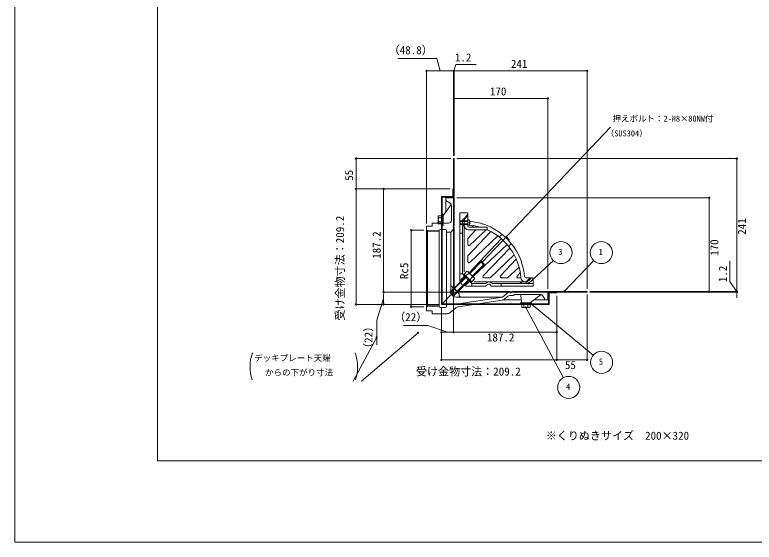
# Model space of a CAD drawing. Units: millimetres, scale not verified. Extents: x -1380 to 1380, y -955 to 955.
# Drawn here: x -1380 to -40, y -955 to 0 of the extents above; entities that cross this region are included whole.
import ezdxf
from ezdxf.enums import TextEntityAlignment as Align

# ---------------------------------------------------------------- set-up
doc = ezdxf.new("R2010")
doc.units = ezdxf.units.MM
doc.header["$LTSCALE"] = 3
doc.linetypes.add('USER1', pattern=[2, 1.25, -0.25, 0.25, -0.25])
doc.linetypes.add('USER2', pattern=[0.375, 0.25, -0.125])
for name, color, linetype, lineweight in [('0-0_0', 7, 'Continuous', 15), ('0-2_L-2', 7, 'Continuous', 18), ('0-3_L-1', 7, 'Continuous', 18), ('0-4_L-5', 2, 'USER1', 18), ('0-5_L-3', 7, 'Continuous', 18), ('0-7_WAKU', 7, 'Continuous', 18), ('0-8_MOJI', 7, 'Continuous', 18), ('0-9_SUNPO', 7, 'Continuous', 18)]:
    doc.layers.add(name, color=color, linetype=linetype, lineweight=lineweight)
doc.styles.add('ＭＳ ゴシック', font='')
doc.styles.get('ＭＳ ゴシック').set_extended_font_data('MS Gothic')

msp = doc.modelspace()

# ---------------------------------------------------------------- linework, layer by layer
at = {"layer": '0-0_0'}
for p, q in [((-631.298, -101.56), (-628.798, -101.56)), ((-587.498, -101.56), (-589.998, -101.56)), ((-587.498, -101.56), (-589.998, -101.56)), ((-581.298, -101.56), (-578.798, -101.56)), ((-581.298, -101.56), (-578.798, -101.56)), ((-345.298, -101.56), (-347.798, -101.56)), ((-581.298, -151.56), (-578.798, -151.56)), ((-416.298, -151.56), (-418.798, -151.56)), ((-761.672, -262.903), (-761.672, -265.403)), ((-71.558, -262.903), (-71.558, -265.403)), ((-761.672, -312.903), (-761.672, -310.403)), ((-761.672, -317.903), (-761.672, -320.403)), ((-711.672, -317.903), (-711.672, -320.403)), ((-121.558, -333.903), (-121.558, -336.403)), ((-661.672, -392.688), (-661.672, -395.188)), ((-711.672, -500.103), (-711.672, -497.603)), ((-711.672, -505.103), (-711.672, -507.603)), ((-121.558, -498.903), (-121.558, -496.403)), ((-71.558, -498.903), (-71.558, -496.403)), ((-71.558, -498.903), (-71.558, -496.403)), ((-71.558, -505.103), (-71.558, -507.603)), ((-761.672, -522.146), (-761.672, -519.646)), ((-711.672, -522.146), (-711.672, -519.646)), ((-661.672, -526.118), (-661.672, -523.618)), ((-604.498, -574.991), (-601.998, -574.991)), ((-587.498, -574.991), (-589.998, -574.991)), ((-582.498, -574.991), (-579.998, -574.991)), ((-400.298, -574.991), (-402.798, -574.991)), ((-604.498, -624.991), (-601.998, -624.991)), ((-400.298, -624.991), (-402.798, -624.991)), ((-395.298, -624.991), (-392.798, -624.991)), ((-345.298, -624.991), (-347.798, -624.991))]:
    msp.add_line(p, q, dxfattribs=at)
at = {"layer": '0-0_0', "lineweight": 18}
msp.add_lwpolyline([(-1121.329, -807.603), (1121.171, -807.603), (1121.171, 687.397), (-1121.329, 687.397)], close=True, dxfattribs=at)
at = {"layer": '0-0_0'}
for centre, radius, start, end in [((-633.798, -101.56), 1.25, 0, 180), ((-633.798, -101.56), 1.25, 180, 0), ((-584.998, -101.56), 1.25, 0, 180), ((-584.998, -101.56), 1.25, 0, 180), ((-584.998, -101.56), 1.25, 180, 0), ((-584.998, -101.56), 1.25, 180, 0), ((-583.798, -101.56), 1.25, 0, 180), ((-583.798, -101.56), 1.25, 0, 180), ((-583.798, -101.56), 1.25, 180, 0), ((-583.798, -101.56), 1.25, 180, 0), ((-342.798, -101.56), 1.25, 0, 180), ((-342.798, -101.56), 1.25, 180, 0), ((-583.798, -151.56), 1.25, 0, 180), ((-583.798, -151.56), 1.25, 180, 0), ((-413.798, -151.56), 1.25, 0, 180), ((-413.798, -151.56), 1.25, 180, 0), ((-761.672, -260.403), 1.25, 90, 270), ((-761.672, -260.403), 1.25, 270, 90), ((-71.558, -260.403), 1.25, 90, 270), ((-71.558, -260.403), 1.25, 270, 90), ((-761.672, -315.403), 1.25, 90, 270), ((-761.672, -315.403), 1.25, 90, 270), ((-761.672, -315.403), 1.25, 270, 90), ((-761.672, -315.403), 1.25, 270, 90), ((-711.672, -315.403), 1.25, 90, 270), ((-711.672, -315.403), 1.25, 270, 90), ((-121.558, -331.403), 1.25, 90, 270), ((-121.558, -331.403), 1.25, 270, 90), ((-661.672, -390.188), 1.25, 90, 270), ((-661.672, -390.188), 1.25, 270, 90), ((-532.969, -448.237), 0.938, 46.48443, 226.48443), ((-532.969, -448.237), 0.938, 226.48443, 46.48443), ((-448.798, -486.403), 0.938, 42.4325, 222.4325), ((-448.798, -486.403), 0.938, 222.4325, 42.4325), ((-711.672, -502.603), 1.25, 90, 270), ((-711.672, -502.603), 1.25, 90, 270), ((-711.672, -502.603), 1.25, 270, 90), ((-711.672, -502.603), 1.25, 270, 90), ((-384.49, -501.403), 0.938, 46.20211, 226.20211), ((-384.49, -501.403), 0.938, 226.20211, 46.20211), ((-121.558, -501.403), 1.25, 90, 270), ((-121.558, -501.403), 1.25, 270, 90), ((-71.558, -501.403), 1.25, 90, 270), ((-71.558, -501.403), 1.25, 90, 270), ((-71.558, -502.603), 1.25, 90, 270), ((-71.558, -501.403), 1.25, 270, 90), ((-71.558, -501.403), 1.25, 270, 90), ((-71.558, -502.603), 1.25, 270, 90), ((-443.992, -523.403), 0.938, 320.21993, 140.21993), ((-761.672, -524.646), 1.25, 90, 270), ((-761.672, -524.646), 1.25, 270, 90), ((-711.672, -524.646), 1.25, 90, 270), ((-711.672, -524.646), 1.25, 270, 90), ((-661.672, -528.618), 1.25, 90, 270), ((-661.672, -528.618), 1.25, 270, 90), ((-453.798, -530.103), 0.938, 118.08874, 298.08874), ((-453.798, -530.103), 0.938, 298.08874, 118.08874), ((-443.992, -523.403), 0.938, 140.21993, 320.21993), ((-649.326, -575.859), 0.938, 40.55013, 220.55013), ((-649.326, -575.859), 0.938, 220.55013, 40.55013), ((-606.998, -574.991), 1.25, 0, 180), ((-606.998, -574.991), 1.25, 180, 0), ((-584.998, -574.991), 1.25, 0, 180), ((-584.998, -574.991), 1.25, 0, 180), ((-584.998, -574.991), 1.25, 180, 0), ((-584.998, -574.991), 1.25, 180, 0), ((-397.798, -574.991), 1.25, 0, 180), ((-397.798, -574.991), 1.25, 180, 0), ((-724.172, -584.102), 0.938, 61.80564, 241.80564), ((-724.172, -584.102), 0.938, 241.80564, 61.80564), ((-606.998, -624.991), 1.25, 0, 180), ((-606.998, -624.991), 1.25, 180, 0), ((-397.798, -624.991), 1.25, 0, 180), ((-397.798, -624.991), 1.25, 0, 180), ((-397.798, -624.991), 1.25, 180, 0), ((-397.798, -624.991), 1.25, 180, 0), ((-342.798, -624.991), 1.25, 0, 180), ((-342.798, -624.991), 1.25, 180, 0)]:
    msp.add_arc(centre, radius, start, end, dxfattribs=at)
at = {"layer": '0-2_L-2'}
for p, q in [((-583.798, -331.403), (-583.798, -381.403)), ((-603.398, -362.87), (-589.033, -343.717)), ((-598.798, -336.403), (-591.225, -340.947)), ((-598.798, -336.403), (-598.798, -356.736)), ((-588.798, -345.234), (-588.798, -372.403)), ((-606.998, -366.403), (-605.798, -366.403)), ((-606.998, -371.403), (-605.798, -371.403)), ((-603.798, -377.403), (-603.798, -364.07)), ((-606.998, -376.403), (-605.798, -376.403)), ((-583.798, -386.903), (-589.798, -393.903)), ((-583.798, -381.403), (-585.522, -383.213)), ((-584.798, -384.903), (-583.798, -384.903)), ((-583.798, -384.903), (-583.798, -386.903)), ((-583.798, -386.903), (-583.798, -491.403)), ((-610.798, -390.907), (-633.798, -390.188)), ((-632.298, -391.736), (-632.298, -527.07)), ((-610.798, -390.903), (-610.798, -527.903)), ((-599.798, -388.903), (-608.798, -388.903)), ((-597.798, -527.903), (-597.798, -390.903)), ((-589.798, -393.903), (-597.798, -393.903)), ((-589.798, -393.903), (-589.798, -501.403)), ((-588.798, -491.403), (-589.798, -491.403)), ((-588.798, -491.403), (-574.798, -505.403)), ((-584.398, -502.003), (-606.998, -524.646)), ((-574.798, -505.403), (-574.798, -507.403)), ((-484.298, -501.403), (-573.798, -501.403)), ((-484.298, -501.403), (-496.298, -511.403)), ((-478.798, -501.403), (-480.608, -503.127)), ((-413.798, -501.403), (-478.798, -501.403)), ((-427.629, -506.403), (-473.798, -506.403)), ((-461.922, -519.536), (-462.673, -508.27)), ((-445.264, -521.003), (-426.112, -506.639)), ((-418.798, -516.403), (-423.341, -508.831)), ((-583.798, -524.903), (-496.298, -511.403)), ((-496.298, -511.403), (-579.798, -511.403)), ((-576.114, -528.777), (-496.907, -516.556)), ((-462.131, -516.403), (-496.298, -516.403)), ((-487.669, -510.721), (-492.03, -514.355)), ((-459.927, -521.403), (-446.464, -521.403)), ((-418.798, -516.403), (-439.131, -516.403)), ((-610.798, -527.899), (-633.798, -528.618)), ((-608.798, -529.903), (-599.798, -529.903)), ((-597.798, -524.903), (-583.798, -524.903)), ((-580.903, -530.905), (-591.04, -539.158)), ((-540.285, -523.403), (-540.285, -524.603)), ((-623.798, -541.403), (-597.354, -541.403))]:
    msp.add_line(p, q, dxfattribs=at)
msp.add_lwpolyline([(-605.798, -523.403), (-605.798, -330.403), (-584.998, -330.403), (-584.998, -315.403), (-586.198, -315.403), (-586.198, -329.203), (-606.998, -329.203), (-606.998, -524.646), (-411.598, -524.646), (-411.598, -503.803), (-397.798, -503.803), (-397.798, -502.603), (-412.798, -502.603), (-412.798, -523.403)], close=True, dxfattribs=at)
for points in [[(-583.798, -331.403), (-598.798, -331.403), (-598.798, -336.403)], [(-593.798, -377.403), (-623.798, -377.403), (-623.798, -382.903), (-633.798, -382.903), (-633.798, -535.903)], [(-610.798, -392.408), (-632.298, -391.736), (-633.798, -390.188)], [(-482.298, -502.403), (-482.298, -501.403), (-484.298, -501.403)], [(-473.798, -506.403), (-476.798, -508.403), (-481.267, -508.403)], [(-413.798, -501.403), (-413.798, -516.403), (-418.798, -516.403)], [(-633.798, -528.618), (-632.298, -527.07), (-610.798, -526.399)], [(-623.798, -541.403), (-623.798, -535.903), (-633.798, -535.903)]]:
    msp.add_lwpolyline(points, dxfattribs=at)
for centre, radius, start, end in [((-593.798, -345.234), 5, 0, 59.03624), ((-601.798, -364.07), 2, 143.1301, 180), ((-593.798, -372.403), 5, 270, 0), ((-584.798, -383.903), 1, 136.39718, 270), ((-608.798, -390.903), 2, 90, 180), ((-599.798, -390.903), 2, 0, 90), ((-573.798, -491.403), 10, 180, 270), ((-579.798, -501.403), 10, 180, 270), ((-570.798, -507.403), 4, 180, 270), ((-481.267, -518.403), 10, 90, 129.80557), ((-481.298, -502.403), 1, 180, 313.60282), ((-464.669, -508.403), 2, 3.81407, 90), ((-427.629, -511.403), 5, 30.96376, 90), ((-498.432, -506.673), 10, 278.77076, 309.80557), ((-459.927, -519.403), 2, 183.81407, 270), ((-446.464, -519.403), 2, 270, 306.8699), ((-608.798, -527.903), 2, 180, 270), ((-599.798, -527.903), 2, 270, 0), ((-574.59, -538.66), 10, 98.77076, 129.1508), ((-597.354, -531.403), 10, 270, 309.1508)]:
    msp.add_arc(centre, radius, start, end, dxfattribs=at)
at = {"layer": '0-3_L-1'}
for p, q in [((-573.798, -358.403), (-573.798, -479.403)), ((-573.798, -358.403), (-560.798, -358.403)), ((-558.798, -360.403), (-558.798, -363.403)), ((-605.798, -366.403), (-606.998, -366.403)), ((-565.798, -370.652), (-558.798, -363.403)), ((-565.798, -465.646), (-565.798, -370.652)), ((-565.798, -372.903), (-558.798, -372.903)), ((-558.798, -363.403), (-558.798, -382.403)), ((-605.798, -376.403), (-606.998, -376.403)), ((-568.798, -383.735), (-568.798, -469.433)), ((-565.798, -379.903), (-558.798, -379.903)), ((-556.798, -384.403), (-523.691, -384.403)), ((-548.961, -381.789), (-552.036, -384.403)), ((-540.205, -384.403), (-539.64, -383.78)), ((-523.691, -384.403), (-523.691, -389.403)), ((-573.798, -395.403), (-568.798, -395.403)), ((-558.798, -404.9), (-544.741, -389.403)), ((-517.281, -392.545), (-558.798, -436.294)), ((-557.798, -389.403), (-523.691, -389.403)), ((-525.558, -389.403), (-555.431, -417.379)), ((-504.845, -400.375), (-555.414, -448.804)), ((-496.574, -397.916), (-502.343, -402.271)), ((-558.798, -404.9), (-558.798, -415.92)), ((-556.821, -467.267), (-498.322, -405.583)), ((-480.31, -414.179), (-484.665, -419.948)), ((-549.661, -474.427), (-487.977, -415.927)), ((-482.769, -422.45), (-531.199, -473.02)), ((-558.798, -436.294), (-558.798, -447.36)), ((-474.94, -434.886), (-518.689, -476.403)), ((-471.239, -442.566), (-499.774, -473.036)), ((-487.294, -476.403), (-466.175, -457.245)), ((-464.183, -466.566), (-469.744, -473.108)), ((-565.262, -472.968), (-573.389, -482.509)), ((-529.755, -476.403), (-518.689, -476.403)), ((-487.294, -476.403), (-498.314, -476.403)), ((-463.024, -476.403), (-468.22, -476.403)), ((-444.039, -476.835), (-454.666, -486.403)), ((-442.798, -476.403), (-445.798, -476.403)), ((-440.798, -491.403), (-440.798, -478.403)), ((-555.363, -482.868), (-564.904, -490.994)), ((-561.798, -491.403), (-526.798, -491.403)), ((-551.827, -486.403), (-526.693, -486.403)), ((-548.04, -483.403), (-455.086, -483.403)), ((-526.798, -491.403), (-522.839, -488.56)), ((-526.693, -486.403), (-525.173, -485.311)), ((-516.41, -491.403), (-440.798, -491.403)), ((-514.777, -486.403), (-440.798, -486.403)), ((-498.798, -491.403), (-498.798, -486.403)), ((-458.798, -523.403), (-458.798, -524.646)), ((-448.798, -523.403), (-448.798, -524.646))]:
    msp.add_line(p, q, dxfattribs=at)
at = {"layer": '0-3_L-1', "linetype": 'USER2'}
for p in [(-565.798, -368.939), (-568.798, -383.735)]:
    msp.add_line(p, (-568.798, -372.271), dxfattribs=at)
at = {"layer": '0-3_L-1'}
for points in [[(-584.998, -330.403), (-583.798, -330.403), (-583.798, -260.403), (-584.998, -260.403)], [(-412.798, -502.603), (-342.798, -502.603), (-342.798, -501.403), (-412.798, -501.403)]]:
    msp.add_lwpolyline(points, close=True, dxfattribs=at)
for points in [[(-559.23, -361.644), (-565.798, -368.939), (-565.798, -380.403), (-568.798, -383.735)], [(-491.263, -402.504), (-489.834, -401.783), (-484.178, -407.44), (-484.899, -408.868)], [(-573.798, -469.433), (-568.798, -469.433), (-551.827, -486.403), (-551.827, -491.403)], [(-455.086, -483.403), (-453.046, -483.403), (-445.798, -476.403), (-453.241, -476.403)], [(-451.334, -483.403), (-461.334, -483.403), (-464.666, -486.403)]]:
    msp.add_lwpolyline(points, dxfattribs=at)
for centre, radius, start, end in [((-560.798, -360.403), 2, 321.63595, 90), ((-565.798, -483.403), 110, 89.98349, 90), ((-555.798, -370.846), 3, 180, 183.01338), ((-565.798, -483.403), 110, 5.07706, 84.46272), ((-557.798, -381.403), 8, 180, 270), ((-556.798, -382.403), 2, 180, 270), ((-565.798, -483.403), 103, 73.97992, 84.96006), ((-565.798, -483.403), 103, 4.13301, 65.87016), ((-556.798, -415.92), 2, 180, 313.12216), ((-556.798, -447.36), 2, 180, 313.76176), ((-561.798, -479.403), 12, 180, 270), ((-529.755, -474.403), 2, 136.23824, 270), ((-498.314, -474.403), 2, 136.87784, 270), ((-468.22, -474.403), 2, 139.63437, 270), ((-455.086, -475.403), 8, 184.13301, 270), ((-453.241, -473.403), 3, 185.07706, 270), ((-442.798, -478.403), 2, 0, 128.36405), ((-520.798, -491.403), 7.5, 44.90087, 125.68533), ((-520.798, -491.403), 3.5, 12.83959, 125.68533), ((-516.41, -490.403), 1, 192.83959, 270), ((-514.777, -485.403), 1, 224.90087, 270)]:
    msp.add_arc(centre, radius, start, end, dxfattribs=at)
at = {"layer": '0-4_L-5'}
for p in [(-584.998, -330.403), (-412.798, -502.603)]:
    msp.add_line(p, (-584.998, -502.603), dxfattribs=at)
at = {"layer": '0-5_L-3'}
for p, q in [((-611.92, -367.65), (-612.498, -364.903)), ((-612.498, -377.903), (-611.92, -375.156)), ((-611.92, -367.65), (-606.998, -367.65)), ((-611.92, -375.156), (-606.998, -375.156)), ((-606.998, -367.403), (-603.798, -367.403)), ((-573.798, -374.228), (-558.798, -374.228)), ((-572.798, -373.228), (-572.798, -379.578)), ((-558.798, -371.003), (-558.798, -381.803)), ((-603.798, -375.403), (-606.998, -375.403)), ((-573.798, -378.578), (-558.798, -378.578)), ((-534.107, -447.099), (-555.548, -468.54)), ((-529.493, -451.713), (-550.934, -473.154)), ((-536.228, -447.099), (-529.493, -453.834)), ((-560.718, -464.443), (-565.838, -469.563)), ((-562.368, -473.033), (-557.248, -467.913)), ((-559.252, -464.836), (-560.718, -464.443)), ((-559.252, -464.836), (-547.231, -476.857)), ((-559.252, -464.836), (-557.248, -467.913)), ((-563.68, -474.55), (-584.665, -495.535)), ((-583.605, -496.596), (-562.619, -475.611)), ((-578.991, -501.21), (-558.005, -480.225)), ((-577.93, -502.271), (-556.945, -481.285)), ((-551.958, -483.444), (-565.838, -469.563)), ((-550.308, -474.854), (-555.428, -479.974)), ((-546.838, -478.324), (-551.958, -483.444)), ((-550.308, -474.854), (-547.231, -476.857)), ((-547.231, -476.857), (-546.838, -478.324)), ((-457.798, -524.646), (-457.798, -521.403)), ((-449.798, -521.403), (-449.798, -524.646)), ((-457.55, -529.569), (-460.298, -530.146)), ((-457.55, -529.569), (-457.55, -524.646)), ((-450.045, -529.569), (-450.045, -524.646)), ((-447.298, -530.146), (-450.045, -529.569))]:
    msp.add_line(p, q, dxfattribs=at)
at = {"layer": '0-5_L-3', "color": 6}
for p, q in [((-603.798, -368.103), (-606.998, -368.103)), ((-603.798, -374.703), (-606.998, -374.703)), ((-457.098, -521.403), (-457.098, -524.646)), ((-450.498, -521.403), (-450.498, -524.646))]:
    msp.add_line(p, q, dxfattribs=at)
at = {"layer": '0-5_L-3', "linetype": 'USER2'}
for p, q in [((-584.665, -495.535), (-590.676, -501.546)), ((-590.676, -503.667), (-583.605, -496.596)), ((-590.676, -501.546), (-590.676, -503.667)), ((-590.676, -501.546), (-583.94, -508.281)), ((-590.676, -503.667), (-586.062, -508.281)), ((-586.062, -508.281), (-578.991, -501.21)), ((-586.062, -508.281), (-583.94, -508.281)), ((-583.94, -508.281), (-577.93, -502.271))]:
    msp.add_line(p, q, dxfattribs=at)
at = {"layer": '0-5_L-3'}
for points in [[(-605.798, -381.403), (-605.798, -361.403), (-603.798, -361.403), (-603.798, -381.403)], [(-606.998, -378.903), (-611.92, -378.903), (-612.498, -377.903), (-612.498, -364.903), (-611.92, -363.903), (-606.998, -363.903)], [(-567.737, -470.493), (-566.323, -469.079), (-551.474, -483.928), (-552.888, -485.342)], [(-443.798, -523.403), (-463.798, -523.403), (-463.798, -521.403), (-443.798, -521.403)], [(-446.298, -524.646), (-446.298, -529.569), (-447.298, -530.146), (-460.298, -530.146), (-461.298, -529.569), (-461.298, -524.646)]]:
    msp.add_lwpolyline(points, close=True, dxfattribs=at)
for points in [[(-558.798, -373.228), (-572.798, -373.228), (-573.798, -374.228), (-573.798, -378.578), (-572.798, -379.578), (-558.798, -379.578)], [(-554.644, -377.123), (-556.898, -377.123), (-556.898, -375.683), (-554.644, -375.683)], [(-556.609, -467.479), (-536.228, -447.099), (-534.107, -447.099), (-529.493, -451.713), (-529.493, -453.834), (-549.874, -474.214)]]:
    msp.add_lwpolyline(points, dxfattribs=at)
for centre, radius, start, end in [((-600.012, -371.403), 12.485, 162.50768, 197.49232), ((-560.169, -376.403), 5.571, 7.42514, 75.74997), ((-560.169, -376.403), 5.571, 284.25003, 352.57486), ((-564.725, -482.331), 16.241, 27.41205, 62.58795), ((-453.798, -517.661), 12.485, 252.50768, 287.49232)]:
    msp.add_arc(centre, radius, start, end, dxfattribs=at)
at = {"layer": '0-7_WAKU'}
msp.add_lwpolyline([(-1380.079, -955.103), (1379.921, -955.103), (1379.921, 954.897), (-1380.079, 954.897)], close=True, dxfattribs=at)
at = {"layer": '0-9_SUNPO'}
for p, q in [((-633.798, -377.903), (-633.798, -101.56)), ((-628.798, -101.56), (-589.998, -101.56)), ((-589.998, -101.56), (-594.998, -101.56)), ((-584.998, -255.403), (-584.998, -101.56)), ((-584.998, -101.56), (-583.798, -101.56)), ((-584.998, -101.56), (-583.798, -101.56)), ((-584.998, -252.403), (-584.998, -101.56)), ((-583.798, -255.403), (-583.798, -101.56)), ((-583.798, -255.403), (-583.798, -101.56)), ((-347.798, -101.56), (-578.798, -101.56)), ((-578.798, -101.56), (-573.798, -101.56)), ((-342.798, -496.403), (-342.798, -101.56)), ((-583.798, -255.403), (-583.798, -151.56)), ((-418.798, -151.56), (-578.798, -151.56)), ((-413.798, -496.403), (-413.798, -151.56)), ((-532.969, -448.237), (-300.622, -203.527)), ((-589.998, -260.403), (-761.672, -260.403)), ((-761.672, -310.403), (-761.672, -265.403)), ((-578.798, -260.403), (-71.558, -260.403)), ((-71.558, -265.403), (-71.558, -496.403)), ((-591.198, -315.403), (-761.672, -315.403)), ((-591.198, -315.403), (-761.672, -315.403)), ((-761.672, -519.646), (-761.672, -320.403)), ((-591.198, -315.403), (-711.672, -315.403)), ((-711.672, -497.603), (-711.672, -320.403)), ((-584.998, -314.203), (-584.998, -574.991)), ((-584.998, -314.203), (-584.998, -574.991)), ((-578.798, -331.403), (-121.558, -331.403)), ((-121.558, -336.403), (-121.558, -496.403)), ((-638.798, -390.188), (-661.672, -390.188)), ((-661.672, -395.188), (-661.672, -523.618)), ((-448.798, -486.403), (-403.809, -445.276)), ((-384.49, -501.403), (-330.661, -445.266)), ((-71.558, -496.403), (-71.558, -491.403)), ((-396.598, -502.603), (-711.672, -502.603)), ((-396.598, -502.603), (-711.672, -502.603)), ((-711.672, -507.603), (-711.672, -519.646)), ((-397.798, -508.803), (-397.798, -624.991)), ((-397.798, -508.803), (-397.798, -624.991)), ((-397.798, -508.803), (-397.798, -574.991)), ((-342.798, -506.403), (-342.798, -624.991)), ((-337.798, -501.403), (-121.558, -501.403)), ((-337.798, -501.403), (-71.558, -501.403)), ((-337.798, -501.403), (-71.558, -501.403)), ((-337.798, -502.603), (-71.558, -502.603)), ((-71.558, -501.403), (-71.558, -502.603)), ((-71.558, -501.403), (-71.558, -502.603)), ((-71.558, -507.603), (-71.558, -512.603)), ((-611.998, -524.646), (-761.672, -524.646)), ((-611.998, -524.646), (-711.672, -524.646)), ((-638.798, -528.618), (-661.672, -528.618)), ((-606.998, -529.646), (-606.998, -624.991)), ((-606.998, -529.646), (-606.998, -574.991)), ((-453.798, -530.103), (-385.914, -657.298)), ((-443.992, -523.403), (-332.052, -616.602)), ((-649.326, -575.859), (-751.714, -663.461)), ((-589.998, -574.991), (-601.998, -574.991)), ((-579.998, -574.991), (-402.798, -574.991)), ((-724.172, -584.102), (-766.714, -663.461)), ((-402.798, -624.991), (-601.998, -624.991)), ((-347.798, -624.991), (-392.798, -624.991))]:
    msp.add_line(p, q, dxfattribs=at)
for points in [[(-609.398, -101.56), (-615.278, -79.06), (-685.805, -79.06)], [(-584.398, -101.56), (-580.948, -90.06), (-543.922, -90.06)], [(-71.558, -502.003), (-84.058, -482.778), (-84.058, -445.753)], [(-711.672, -513.625), (-724.172, -552.986), (-724.172, -597.524)], [(-595.998, -574.991), (-631.275, -562.491), (-675.813, -562.491)]]:
    msp.add_lwpolyline(points, dxfattribs=at)
for centre in [(-390.196, -430.624), (-317.048, -430.614), (-316.682, -629.399), (-376.173, -674.766)]:
    msp.add_circle(centre, 20, dxfattribs=at)
for centre, start, end in [((-881.265, -637.42), 159.84283, 198.83066), ((-831.289, -637.42), 341.16934, 20.15717)]:
    msp.add_arc(centre, 72.528, start, end, dxfattribs=at)

# ---------------------------------------------------------------- texts
at = {"layer": '0-8_MOJI', "style": 'ＭＳ ゴシック'}
for s, height, p in [('押えボルト：2-M8×80NW付', 11, (-296.764, -196.928)), ('（SUS304）', 11, (-308.87, -223.679)), ('デッキプレート天端', 11, (-946.156, -630.492)), ('からの下がり寸法', 11, (-926.435, -656.634)), ('※くりぬきサイズ\u3000200×320', 14.66, (-417.775, -773.993))]:
    msp.add_text(s, height=height, dxfattribs=at).set_placement(p, align=Align.BOTTOM_LEFT)
at = {"layer": '0-9_SUNPO', "style": 'ＭＳ ゴシック'}
for s, height, p in [('（48.8）', 14.66, (-702.47, -75.827)), ('1.2', 14.66, (-582.486, -89.06)), ('241', 14.66, (-480.861, -100.56)), ('170', 14.66, (-519.051, -150.56)), ('3', 11, (-395.069, -438.124)), ('1', 11, (-321.921, -438.114)), ('（22）', 14.66, (-692.478, -559.258)), ('187.2', 14.66, (-524.443, -595.991)), ('55', 14.66, (-383.09, -645.991)), ('5', 11, (-321.555, -636.899)), ('受け金物寸法：209.2', 14.66, (-652.981, -657.826)), ('4', 11, (-381.046, -682.266))]:
    msp.add_text(s, height=height, dxfattribs=at).set_placement(p, align=Align.BOTTOM_LEFT)
for s, p in [('55', (-762.672, -300.695)), ('受け金物寸法：209.2', (-778.944, -553.746)), ('241', (-50.558, -398.467)), ('187.2', (-712.672, -442.049)), ('170', (-100.558, -436.657)), ('Rc5', (-662.672, -478.743)), ('1.2', (-85.058, -484.316)), ('（22）', (-727.406, -614.189))]:
    msp.add_text(s, height=14.66, rotation=90, dxfattribs=at).set_placement(p, align=Align.BOTTOM_LEFT)

doc.saveas('drawing.dxf')
